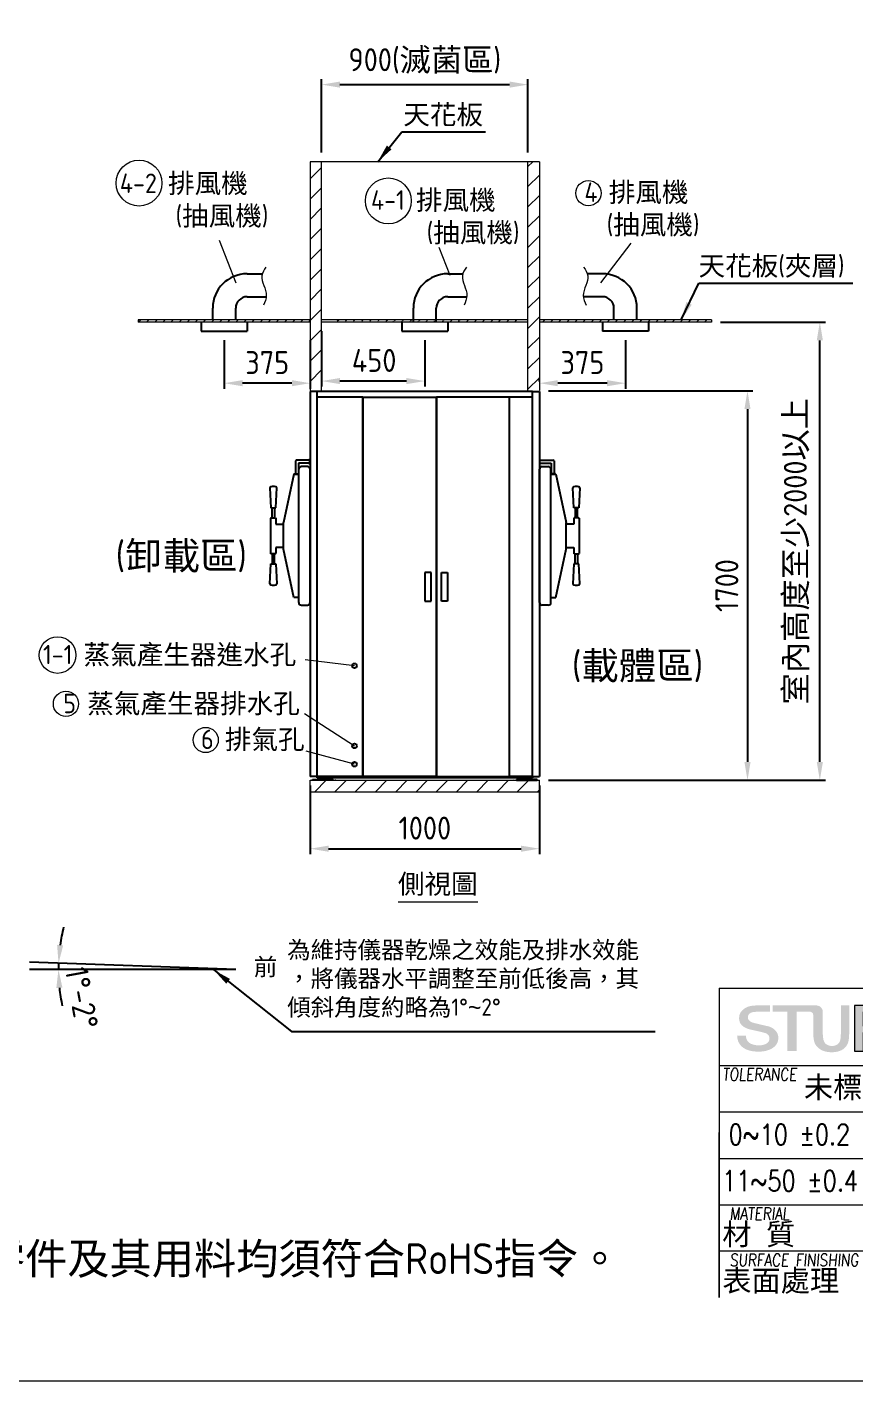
# Model space of a CAD drawing. Header units: millimetres. Extents: x 14537 to 27722, y 108 to 9378.
# Drawn here: x 18534 to 22145, y 108 to 6018 of the extents above; entities that cross this region are included whole.
import ezdxf

# ---------------------------------------------------------------- set-up
doc = ezdxf.new("R2010")
doc.units = ezdxf.units.MM
doc.header["$MEASUREMENT"] = 0
doc.linetypes.add('HIDDEN', pattern=[9.525, 6.35, -3.175])
doc.layers.get('0').update_dxf_attribs({"lineweight": 25})
for name, color, linetype, lineweight in [('D', 3, 'Continuous', 13), ('F', 7, 'Continuous', 15), ('H', 2, 'HIDDEN', 15), ('S', 4, 'Continuous', 15)]:
    doc.layers.add(name, color=color, linetype=linetype, lineweight=lineweight)
doc.styles.get("Standard").update_dxf_attribs({"font": 'KAIU.TTF'})
doc.styles.add('STU25', font='isocp2.shx')
doc.styles.add('Text', font='romans.shx', dxfattribs={"width": 0.8, "oblique": 10})
doc.dimstyles.new('STU25', dxfattribs={"dimscale": 40, "dimtxt": 2.5, "dimasz": 2, "dimexe": 0.6, "dimexo": 1, "dimgap": 1, "dimtad": 1, "dimdsep": 46, "dimtxsty": 'STU25', "dimcen": 2, "dimazin": 2, "dimtfac": 1, "dimtmove": 0, "dimatfit": 3, "dimfxl": 0, "dimtolj": 1, "dimtzin": 0, "dimarcsym": 0})
doc.dimstyles.new('STU25$7', dxfattribs={"dimscale": 40, "dimtxt": 2.5, "dimasz": 2, "dimexe": 1.25, "dimexo": 0.625, "dimgap": 1, "dimtad": 0, "dimdec": 4, "dimdsep": 46, "dimtxsty": 'STU25', "dimcen": 2.5, "dimazin": 2, "dimtfac": 1, "dimtdec": 4, "dimtmove": 0, "dimatfit": 3, "dimfxl": 0, "dimtolj": 1, "dimtzin": 0, "dimarcsym": 0})

# ---------------------------------------------------------------- blocks, each defined once
blk = doc.blocks.new('*D1')
at = {"layer": 'D', "color": 0, "linetype": 'Continuous', "lineweight": -2}
for start, end in [(166.15732, 172.07866), (178, 180), (185.92134, 191.84268)]:
    blk.add_arc((19445.6, 1904.1), 774.4, start, end, dxfattribs=at)
at = {"layer": 'D', "color": 0}
for points in [[(18665.3, 2011.9), (18691.9, 2009.6), (18671.7, 1931.1)], [(18688.7, 1824.9), (18662, 1823.5), (18671.2, 1904.1)]]:
    blk.add_solid(points, dxfattribs=at)
at = {"layer": 'Defpoints', "color": 0}
for p in [(18544.6, 1904.1), (18545.2, 1935.5), (18671.4, 1922.1), (19445.6, 1904.1), (19445.6, 1904.1)]:
    blk.add_point(p, dxfattribs=at)
at = {"layer": 'D', "color": 0, "insert": (18772.6, 1779.6), "char_height": 100, "attachment_point": 5, "rotation": 280.47401, "style": 'STU25'}
blk.add_mtext('1%%D-2%%D', dxfattribs=at)
blk = doc.blocks.new('*D8')
at = {"layer": 'D', "color": 0, "lineweight": -2}
for p, q in [((21559.3, 4730), (22016.3, 4730)), ((21992.3, 2810), (21992.3, 4650)), ((20809.3, 2730), (22016.3, 2730))]:
    blk.add_line(p, q, dxfattribs=at)
at = {"layer": 'D', "color": 0}
for points in [[(22005.6, 4650), (21978.9, 4650), (21992.3, 4730)], [(21978.9, 2810), (22005.6, 2810), (21992.3, 2730)]]:
    blk.add_solid(points, dxfattribs=at)
at = {"layer": 'Defpoints', "color": 0}
for p in [(21519.3, 4730), (21992.3, 4730), (20769.3, 2730)]:
    blk.add_point(p, dxfattribs=at)
at = {"layer": 'D', "color": 0, "insert": (21891.2, 3730), "char_height": 100, "attachment_point": 5, "rotation": 90, "style": 'STU25'}
blk.add_mtext('\\A1;{\\f標楷體|b0|i0|c136|p65;室內高度至少}2000{\\f標楷體|b0|i0|c136|p65;以上}', dxfattribs=at)
blk = doc.blocks.new('*D9')
at = {"layer": 'D', "color": 0, "linetype": 'Continuous', "lineweight": -2}
for p, q in [((21144.3, 4650.9), (21144.3, 4439.3)), ((20769.3, 4471), (20769.3, 4487.3)), ((21064.3, 4463.3), (20849.3, 4463.3))]:
    blk.add_line(p, q, dxfattribs=at)
at = {"layer": 'D', "color": 0}
for points in [[(20849.3, 4476.6), (20849.3, 4449.9), (20769.3, 4463.3)], [(21064.3, 4449.9), (21064.3, 4476.6), (21144.3, 4463.3)]]:
    blk.add_solid(points, dxfattribs=at)
at = {"layer": 'Defpoints', "color": 0}
for p in [(21144.3, 4690.9), (20769.3, 4463.3), (20769.3, 4431)]:
    blk.add_point(p, dxfattribs=at)
at = {"layer": 'D', "color": 0, "insert": (20956.8, 4553.3), "char_height": 100, "attachment_point": 5, "style": 'STU25'}
blk.add_mtext('\\A1;375', dxfattribs=at)
blk = doc.blocks.new('*D12')
at = {"layer": 'D', "color": 0, "lineweight": -2}
for p, q in [((19769.3, 2707), (19769.3, 2407.4)), ((20769.3, 2707), (20769.3, 2407.4)), ((19849.3, 2431.4), (20689.3, 2431.4))]:
    blk.add_line(p, q, dxfattribs=at)
at = {"layer": 'D', "color": 0}
for points in [[(19849.3, 2444.7), (19849.3, 2418.1), (19769.3, 2431.4)], [(20689.3, 2418.1), (20689.3, 2444.7), (20769.3, 2431.4)]]:
    blk.add_solid(points, dxfattribs=at)
at = {"layer": 'Defpoints', "color": 0}
for p in [(19769.3, 2747), (20769.3, 2747), (20769.3, 2431.4)]:
    blk.add_point(p, dxfattribs=at)
at = {"layer": 'D', "color": 0, "insert": (20269.3, 2521.4), "char_height": 100, "attachment_point": 5, "style": 'STU25'}
blk.add_mtext('\\A1;1000', dxfattribs=at)
blk = doc.blocks.new('*D16')
at = {"layer": 'D', "color": 0, "lineweight": -2}
for p, q in [((19819.3, 4690), (19819.3, 4448.6)), ((20269.3, 4650.9), (20269.3, 4448.6)), ((20189.3, 4472.6), (19899.3, 4472.6))]:
    blk.add_line(p, q, dxfattribs=at)
at = {"layer": 'D', "color": 0}
for points in [[(19899.3, 4485.9), (19899.3, 4459.2), (19819.3, 4472.6)], [(20189.3, 4459.2), (20189.3, 4485.9), (20269.3, 4472.6)]]:
    blk.add_solid(points, dxfattribs=at)
at = {"layer": 'Defpoints', "color": 0}
for p in [(19819.3, 4730), (20269.3, 4690.9), (19819.3, 4472.6)]:
    blk.add_point(p, dxfattribs=at)
at = {"layer": 'D', "color": 0, "insert": (20048.2, 4562.6), "char_height": 100, "attachment_point": 5, "style": 'STU25'}
blk.add_mtext('\\A1;450', dxfattribs=at)
blk = doc.blocks.new('*D17')
at = {"layer": 'D', "color": 0, "lineweight": -2}
for p, q in [((19819.3, 5470), (19819.3, 5790.6)), ((19899.3, 5766.6), (20639.3, 5766.6)), ((20719.3, 5470), (20719.3, 5790.6))]:
    blk.add_line(p, q, dxfattribs=at)
at = {"layer": 'D', "color": 0}
for points in [[(19899.3, 5779.9), (19899.3, 5753.3), (19819.3, 5766.6)], [(20639.3, 5753.3), (20639.3, 5779.9), (20719.3, 5766.6)]]:
    blk.add_solid(points, dxfattribs=at)
at = {"layer": 'Defpoints', "color": 0}
for p in [(20719.3, 5766.6), (19819.3, 5430), (20719.3, 5430)]:
    blk.add_point(p, dxfattribs=at)
at = {"layer": 'D', "color": 0, "insert": (20269.3, 5869.6), "char_height": 100, "attachment_point": 5, "style": 'STU25'}
blk.add_mtext('\\A1;900({\\f標楷體|b0|i0|c136|p65;滅菌區})', dxfattribs=at)
blk = doc.blocks.new('*D19')
at = {"layer": 'D', "color": 0, "lineweight": -2}
for p, q in [((20809.3, 4430), (21700.7, 4430)), ((21676.7, 4350), (21676.7, 2810)), ((20809.3, 2730), (21700.7, 2730))]:
    blk.add_line(p, q, dxfattribs=at)
at = {"layer": 'D', "color": 0}
for points in [[(21690, 4350), (21663.4, 4350), (21676.7, 4430)], [(21663.4, 2810), (21690, 2810), (21676.7, 2730)]]:
    blk.add_solid(points, dxfattribs=at)
at = {"layer": 'Defpoints', "color": 0}
for p in [(20769.3, 4430), (20769.3, 2730), (21676.7, 2730)]:
    blk.add_point(p, dxfattribs=at)
at = {"layer": 'D', "color": 0, "insert": (21586.7, 3580), "char_height": 100, "attachment_point": 5, "rotation": 90, "style": 'STU25'}
blk.add_mtext('\\A1;1700', dxfattribs=at)
blk = doc.blocks.new('*D21')
at = {"layer": 'D', "color": 0, "linetype": 'Continuous', "lineweight": -2}
for p, q in [((19394.3, 4650.9), (19394.3, 4439.3)), ((19769.3, 4650.9), (19769.3, 4439.3)), ((19689.3, 4463.3), (19474.3, 4463.3))]:
    blk.add_line(p, q, dxfattribs=at)
at = {"layer": 'D', "color": 0}
for points in [[(19474.3, 4476.6), (19474.3, 4449.9), (19394.3, 4463.3)], [(19689.3, 4449.9), (19689.3, 4476.6), (19769.3, 4463.3)]]:
    blk.add_solid(points, dxfattribs=at)
at = {"layer": 'Defpoints', "color": 0}
for p in [(19394.3, 4690.9), (19769.3, 4690.9), (19394.3, 4463.3)]:
    blk.add_point(p, dxfattribs=at)
at = {"layer": 'D', "color": 0, "insert": (19581.8, 4553.3), "char_height": 100, "attachment_point": 5, "style": 'STU25'}
blk.add_mtext('\\A1;375', dxfattribs=at)
blk = doc.blocks.new('新駿LOGO')
at = {"layer": 'F'}
h = blk.add_hatch(color=256, dxfattribs=at)
edge = h.paths.add_edge_path()
edge.add_spline(control_points=[(-529.05, -442.14), (-529.05, -442.31), (-529.02, -442.45), (-528.95, -442.56), (-528.89, -442.68), (-528.8, -442.78), (-528.69, -442.85), (-528.57, -442.93), (-528.44, -442.98), (-528.29, -443.01), (-528.15, -443.05), (-527.99, -443.07), (-527.81, -443.07), (-527.62, -443.07), (-527.47, -443.05), (-527.33, -443.01), (-527.2, -442.97), (-527.09, -442.92), (-527.01, -442.86), (-526.93, -442.8), (-526.87, -442.73), (-526.83, -442.65), (-526.8, -442.57), (-526.78, -442.49), (-526.78, -442.41), (-526.78, -442.25), (-526.82, -442.13), (-526.91, -442.05), (-526.99, -441.97), (-527.08, -441.91), (-527.18, -441.88), (-527.36, -441.83), (-527.56, -441.77), (-527.79, -441.72), (-528.02, -441.67), (-528.3, -441.61), (-528.64, -441.53), (-528.85, -441.48), (-529.02, -441.41), (-529.16, -441.34), (-529.3, -441.26), (-529.41, -441.17), (-529.5, -441.07), (-529.58, -440.98), (-529.64, -440.87), (-529.67, -440.77), (-529.7, -440.66), (-529.72, -440.55), (-529.72, -440.43), (-529.72, -440.22), (-529.67, -440.03), (-529.57, -439.87), (-529.46, -439.71), (-529.33, -439.58), (-529.16, -439.47), (-528.99, -439.37), (-528.85, -439.31), (-528.64, -439.26), (-528.43, -439.21), (-528.13, -439.2), (-527.91, -439.2), (-527.66, -439.2), (-526.73, -439.2), (-526.73, -439.2), (-526.73, -439.2), (-526.73, -439.81), (-526.73, -439.81), (-526.73, -439.81), (-528.14, -439.8), (-528.28, -439.83), (-528.39, -439.85), (-528.48, -439.86), (-528.56, -439.9), (-528.65, -439.94), (-528.72, -440), (-528.78, -440.07), (-528.84, -440.14), (-528.87, -440.23), (-528.87, -440.34), (-528.87, -440.5), (-528.81, -440.62), (-528.7, -440.7), (-528.6, -440.79), (-528.46, -440.85), (-528.28, -440.9), (-528.27, -440.9), (-528.19, -440.92), (-528.07, -440.95), (-527.94, -440.98), (-527.8, -441.01), (-527.65, -441.05), (-527.49, -441.09), (-527.34, -441.12), (-527.19, -441.16), (-527.04, -441.19), (-526.94, -441.21), (-526.87, -441.23), (-526.71, -441.27), (-526.58, -441.34), (-526.46, -441.41), (-526.34, -441.49), (-526.24, -441.58), (-526.16, -441.67), (-526.08, -441.77), (-526.02, -441.88), (-525.98, -441.99), (-525.94, -442.1), (-525.92, -442.22), (-525.92, -442.33), (-525.92, -442.57), (-525.98, -442.78), (-526.09, -442.95), (-526.2, -443.12), (-526.35, -443.26), (-526.53, -443.37), (-526.71, -443.48), (-526.92, -443.55), (-527.15, -443.61), (-527.39, -443.66), (-527.62, -443.68), (-527.87, -443.68), (-528.14, -443.68), (-528.41, -443.65), (-528.65, -443.59), (-528.9, -443.53), (-529.11, -443.44), (-529.3, -443.31), (-529.48, -443.19), (-529.63, -443.03), (-529.74, -442.83), (-529.84, -442.64), (-529.9, -442.41), (-529.91, -442.14), (-529.91, -442.14), (-529.05, -442.14), (-529.05, -442.14)], knot_values=[0, 0, 0, 0, 1, 1, 1, 2, 2, 2, 3, 3, 3, 4, 4, 4, 5, 5, 5, 6, 6, 6, 7, 7, 7, 8, 8, 8, 9, 9, 9, 10, 10, 10, 11, 11, 11, 12, 12, 12, 13, 13, 13, 14, 14, 14, 15, 15, 15, 16, 16, 16, 17, 17, 17, 18, 18, 18, 19, 19, 19, 20, 20, 20, 21, 21, 21, 22, 22, 22, 23, 23, 23, 24, 24, 24, 25, 25, 25, 26, 26, 26, 27, 27, 27, 28, 28, 28, 29, 29, 29, 30, 30, 30, 31, 31, 31, 32, 32, 32, 33, 33, 33, 34, 34, 34, 35, 35, 35, 36, 36, 36, 37, 37, 37, 38, 38, 38, 39, 39, 39, 40, 40, 40, 41, 41, 41, 42, 42, 42, 43, 43, 43, 44, 44, 44, 45, 45, 45, 45], degree=3, periodic=0)
edge = h.paths.add_edge_path()
edge.add_spline(control_points=[(-522.53, -440.14), (-522.54, -440.04), (-522.57, -439.94), (-522.63, -439.9), (-522.77, -439.79), (-522.9, -439.81), (-522.9, -439.81), (-522.9, -439.81), (-523.02, -439.81), (-523.02, -439.81), (-523.02, -439.81), (-524.14, -439.81), (-524.14, -439.81), (-524.14, -439.81), (-524.14, -443.62), (-524.14, -443.62), (-524.14, -443.62), (-525.06, -443.62), (-525.06, -443.62), (-525.06, -443.62), (-525.06, -439.81), (-525.06, -439.81), (-525.06, -439.81), (-526.47, -439.81), (-526.47, -439.81), (-526.47, -439.81), (-526.47, -439.2), (-526.47, -439.2), (-526.47, -439.2), (-522.39, -439.2), (-522.39, -439.2)], knot_values=[5.578051, 5.578051, 5.578051, 5.578051, 6, 6, 6, 7, 7, 7, 8, 8, 8, 9, 9, 9, 10, 10, 10, 11, 11, 11, 12, 12, 12, 13, 13, 13, 14, 14, 14, 15, 15, 15, 15], degree=3, periodic=0)
edge.add_spline(control_points=[(-522.4, -439.2), (-522.31, -439.2), (-522.22, -439.2), (-522.22, -439.2), (-522.22, -439.2), (-521.96, -439.19), (-521.76, -439.41), (-521.58, -439.61), (-521.61, -439.85), (-521.61, -439.85), (-521.61, -439.85), (-521.61, -441.92), (-521.61, -441.92), (-521.61, -442.41), (-521.52, -442.73), (-521.36, -442.89), (-521.19, -443.05), (-520.97, -443.13), (-520.71, -443.13), (-520.45, -443.13), (-520.24, -443.05), (-520.09, -442.89), (-519.93, -442.74), (-519.86, -442.43), (-519.86, -441.98), (-519.86, -441.98), (-519.86, -439.2), (-519.86, -439.2), (-519.86, -439.2), (-519.05, -439.2), (-519.05, -439.2), (-519.05, -439.2), (-519.05, -441.92), (-519.05, -441.92), (-519.05, -442.43), (-519.12, -442.8), (-519.25, -443.02), (-519.38, -443.24), (-519.56, -443.42), (-519.8, -443.54), (-520.05, -443.67), (-520.35, -443.74), (-520.73, -443.74), (-521.09, -443.74), (-521.41, -443.68), (-521.67, -443.56), (-521.93, -443.44), (-522.14, -443.26), (-522.3, -443.03), (-522.45, -442.8), (-522.53, -442.42), (-522.53, -441.91), (-522.53, -441.91), (-522.53, -440.92), (-522.53, -440.14)], knot_values=[0.44538, 0.44538, 0.44538, 0.44538, 1, 1, 1, 2, 2, 2, 3, 3, 3, 4, 4, 4, 5, 5, 5, 6, 6, 6, 7, 7, 7, 8, 8, 8, 9, 9, 9, 10, 10, 10, 11, 11, 11, 12, 12, 12, 13, 13, 13, 14, 14, 14, 15, 15, 15, 16, 16, 16, 17, 17, 17, 17.603917, 17.603917, 17.603917, 17.603917], degree=3, periodic=0)
h = blk.add_hatch(color=256, dxfattribs=at)
edge = h.paths.add_edge_path()
edge.add_spline(control_points=[(-526.47, -439.2), (-526.47, -439.2), (-526.47, -439.81), (-526.47, -439.81)], knot_values=[-14, -14, -14, -14, -13, -13, -13, -13], degree=3, periodic=0)
edge.add_spline(control_points=[(-526.47, -439.81), (-526.47, -439.81), (-525.06, -439.81), (-525.06, -439.81)], knot_values=[-13, -13, -13, -13, -12, -12, -12, -12], degree=3, periodic=0)
edge.add_spline(control_points=[(-525.06, -439.81), (-525.06, -439.81), (-525.06, -443.62), (-525.06, -443.62)], knot_values=[-12, -12, -12, -12, -11, -11, -11, -11], degree=3, periodic=0)
edge.add_spline(control_points=[(-525.06, -443.62), (-525.06, -443.62), (-524.14, -443.62), (-524.14, -443.62)], knot_values=[-11, -11, -11, -11, -10, -10, -10, -10], degree=3, periodic=0)
edge.add_spline(control_points=[(-524.14, -443.62), (-524.14, -443.62), (-524.14, -439.81), (-524.14, -439.81)], knot_values=[-10, -10, -10, -10, -9, -9, -9, -9], degree=3, periodic=0)
edge.add_spline(control_points=[(-524.14, -439.81), (-524.14, -439.81), (-523.02, -439.81), (-523.02, -439.81)], knot_values=[-9, -9, -9, -9, -8, -8, -8, -8], degree=3, periodic=0)
edge.add_spline(control_points=[(-523.02, -439.81), (-523.02, -439.81), (-522.9, -439.81), (-522.9, -439.81)], knot_values=[-8, -8, -8, -8, -7, -7, -7, -7], degree=3, periodic=0)
edge.add_spline(control_points=[(-522.9, -439.81), (-522.9, -439.81), (-522.77, -439.79), (-522.63, -439.9)], knot_values=[-7, -7, -7, -7, -6, -6, -6, -6], degree=3, periodic=0)
edge.add_spline(control_points=[(-522.63, -439.9), (-522.57, -439.94), (-522.54, -440.04), (-522.53, -440.14)], knot_values=[-6, -6, -6, -6, -5.578051, -5.578051, -5.578051, -5.578051], degree=3, periodic=0)
edge.add_spline(control_points=[(-522.53, -440.14), (-522.53, -440.92), (-522.53, -441.91), (-522.53, -441.91)], knot_values=[-17.603917, -17.603917, -17.603917, -17.603917, -17, -17, -17, -17], degree=3, periodic=0)
edge.add_spline(control_points=[(-522.53, -441.91), (-522.53, -442.42), (-522.45, -442.8), (-522.3, -443.03)], knot_values=[-17, -17, -17, -17, -16, -16, -16, -16], degree=3, periodic=0)
edge.add_spline(control_points=[(-522.3, -443.03), (-522.14, -443.26), (-521.93, -443.44), (-521.67, -443.56)], knot_values=[-16, -16, -16, -16, -15, -15, -15, -15], degree=3, periodic=0)
edge.add_spline(control_points=[(-521.67, -443.56), (-521.41, -443.68), (-521.09, -443.74), (-520.73, -443.74)], knot_values=[-15, -15, -15, -15, -14, -14, -14, -14], degree=3, periodic=0)
edge.add_spline(control_points=[(-520.73, -443.74), (-520.35, -443.74), (-520.05, -443.67), (-519.8, -443.54)], knot_values=[-14, -14, -14, -14, -13, -13, -13, -13], degree=3, periodic=0)
edge.add_spline(control_points=[(-519.8, -443.54), (-519.56, -443.42), (-519.38, -443.24), (-519.25, -443.02)], knot_values=[-13, -13, -13, -13, -12, -12, -12, -12], degree=3, periodic=0)
edge.add_spline(control_points=[(-519.25, -443.02), (-519.12, -442.8), (-519.05, -442.43), (-519.05, -441.92)], knot_values=[-12, -12, -12, -12, -11, -11, -11, -11], degree=3, periodic=0)
edge.add_spline(control_points=[(-519.05, -441.92), (-519.05, -441.92), (-519.05, -439.2), (-519.05, -439.2)], knot_values=[-11, -11, -11, -11, -10, -10, -10, -10], degree=3, periodic=0)
edge.add_spline(control_points=[(-519.05, -439.2), (-519.05, -439.2), (-519.86, -439.2), (-519.86, -439.2)], knot_values=[-10, -10, -10, -10, -9, -9, -9, -9], degree=3, periodic=0)
edge.add_spline(control_points=[(-519.86, -439.2), (-519.86, -439.2), (-519.86, -441.98), (-519.86, -441.98)], knot_values=[-9, -9, -9, -9, -8, -8, -8, -8], degree=3, periodic=0)
edge.add_spline(control_points=[(-519.86, -441.98), (-519.86, -442.43), (-519.93, -442.74), (-520.09, -442.89)], knot_values=[-8, -8, -8, -8, -7, -7, -7, -7], degree=3, periodic=0)
edge.add_spline(control_points=[(-520.09, -442.89), (-520.24, -443.05), (-520.45, -443.13), (-520.71, -443.13)], knot_values=[-7, -7, -7, -7, -6, -6, -6, -6], degree=3, periodic=0)
edge.add_spline(control_points=[(-520.71, -443.13), (-520.97, -443.13), (-521.19, -443.05), (-521.36, -442.89)], knot_values=[-6, -6, -6, -6, -5, -5, -5, -5], degree=3, periodic=0)
edge.add_spline(control_points=[(-521.36, -442.89), (-521.52, -442.73), (-521.61, -442.41), (-521.61, -441.92)], knot_values=[-5, -5, -5, -5, -4, -4, -4, -4], degree=3, periodic=0)
edge.add_spline(control_points=[(-521.61, -441.92), (-521.61, -441.92), (-521.61, -439.85), (-521.61, -439.85)], knot_values=[-4, -4, -4, -4, -3, -3, -3, -3], degree=3, periodic=0)
edge.add_spline(control_points=[(-521.61, -439.85), (-521.61, -439.85), (-521.61, -439.85), (-521.61, -439.85)], knot_values=[-3, -3, -3, -3, -2.999949, -2.999949, -2.999949, -2.999949], degree=3, periodic=0)
edge.add_spline(control_points=[(-521.61, -439.85), (-521.61, -439.85), (-521.58, -439.61), (-521.76, -439.41)], knot_values=[-2.999949, -2.999949, -2.999949, -2.999949, -2, -2, -2, -2], degree=3, periodic=0)
edge.add_spline(control_points=[(-521.76, -439.41), (-521.96, -439.19), (-522.22, -439.2), (-522.22, -439.2)], knot_values=[-2, -2, -2, -2, -1, -1, -1, -1], degree=3, periodic=0)
edge.add_spline(control_points=[(-522.22, -439.2), (-522.22, -439.2), (-526.47, -439.2), (-526.47, -439.2)], knot_values=[-15, -15, -15, -15, -14, -14, -14, -14], degree=3, periodic=0)
h = blk.add_hatch(color=256, dxfattribs=at)
edge = h.paths.add_edge_path()
edge.add_spline(control_points=[(-518.54, -443.62), (-518.54, -443.62), (-518.54, -439.2), (-518.54, -439.2), (-518.54, -439.2), (-516.88, -439.2), (-516.88, -439.2), (-516.55, -439.2), (-516.29, -439.25), (-516.11, -439.33), (-515.93, -439.41), (-515.79, -439.54), (-515.69, -439.72), (-515.59, -439.89), (-515.54, -440.08), (-515.54, -440.3), (-515.54, -440.56), (-515.61, -440.8), (-515.76, -441.03), (-515.91, -441.26), (-516.12, -441.44), (-516.39, -441.56), (-516.39, -441.56), (-514.95, -443.62), (-514.95, -443.62), (-514.95, -443.62), (-516.07, -443.62), (-516.07, -443.62), (-516.07, -443.62), (-517.17, -441.81), (-517.17, -441.81), (-517.17, -441.81), (-517.67, -441.81), (-517.67, -441.81), (-517.67, -441.81), (-517.67, -443.62), (-517.67, -443.62), (-517.67, -443.62), (-518.54, -443.62), (-518.54, -443.62)], knot_values=[0, 0, 0, 0, 1, 1, 1, 2, 2, 2, 3, 3, 3, 4, 4, 4, 5, 5, 5, 6, 6, 6, 7, 7, 7, 8, 8, 8, 9, 9, 9, 10, 10, 10, 11, 11, 11, 12, 12, 12, 13, 13, 13, 13], degree=3, periodic=1)
edge = h.paths.add_edge_path(flags=16)
edge.add_spline(control_points=[(-517.67, -441.21), (-517.67, -441.21), (-517.46, -441.21), (-517.46, -441.21), (-517.08, -441.21), (-516.82, -441.13), (-516.68, -440.96), (-516.53, -440.8), (-516.46, -440.61), (-516.46, -440.4), (-516.46, -440.22), (-516.52, -440.08), (-516.63, -439.97), (-516.75, -439.86), (-516.99, -439.81), (-517.35, -439.81), (-517.35, -439.81), (-517.67, -439.81), (-517.67, -439.81), (-517.67, -439.81), (-517.67, -441.21), (-517.67, -441.21)], knot_values=[0, 0, 0, 0, 1, 1, 1, 2, 2, 2, 3, 3, 3, 4, 4, 4, 5, 5, 5, 6, 6, 6, 7, 7, 7, 7], degree=3, periodic=1)
h = blk.add_hatch(color=256, dxfattribs=at)
edge = h.paths.add_edge_path()
edge.add_spline(control_points=[(-514.87, -443.62), (-514.87, -443.62), (-513.05, -443.62), (-513.05, -443.62)], knot_values=[-9, -9, -9, -9, -8, -8, -8, -8], degree=3, periodic=0)
edge.add_spline(control_points=[(-513.05, -443.62), (-512.51, -443.62), (-512.09, -443.52), (-511.79, -443.32)], knot_values=[-8, -8, -8, -8, -7, -7, -7, -7], degree=3, periodic=0)
edge.add_spline(control_points=[(-511.79, -443.32), (-511.48, -443.12), (-511.25, -442.85), (-511.09, -442.5)], knot_values=[-7, -7, -7, -7, -6, -6, -6, -6], degree=3, periodic=0)
edge.add_spline(control_points=[(-511.09, -442.5), (-510.93, -442.15), (-510.85, -441.76), (-510.85, -441.32)], knot_values=[-6, -6, -6, -6, -5, -5, -5, -5], degree=3, periodic=0)
edge.add_spline(control_points=[(-510.85, -441.32), (-510.85, -440.87), (-510.93, -440.49), (-511.1, -440.17)], knot_values=[-5, -5, -5, -5, -4, -4, -4, -4], degree=3, periodic=0)
edge.add_spline(control_points=[(-511.1, -440.17), (-511.27, -439.85), (-511.49, -439.61), (-511.78, -439.45)], knot_values=[-4, -4, -4, -4, -3, -3, -3, -3], degree=3, periodic=0)
edge.add_spline(control_points=[(-511.78, -439.45), (-512.06, -439.29), (-512.46, -439.2), (-512.97, -439.2)], knot_values=[-3, -3, -3, -3, -2, -2, -2, -2], degree=3, periodic=0)
edge.add_spline(control_points=[(-512.97, -439.2), (-512.97, -439.2), (-514.87, -439.2), (-514.87, -439.2)], knot_values=[-2, -2, -2, -2, -1, -1, -1, -1], degree=3, periodic=0)
edge.add_spline(control_points=[(-514.87, -439.2), (-514.87, -439.2), (-514.87, -443.62), (-514.87, -443.62)], knot_values=[-1, -1, -1, -1, 0, 0, 0, 0], degree=3, periodic=0)
h.paths.add_polyline_path([(-514.34, -441.95), (-514.34, -440.92), (-513.51, -440.92), (-513.51, -440.07), (-512.48, -440.07), (-512.48, -440.92), (-511.64, -440.92), (-511.64, -441.95), (-512.48, -441.95), (-512.48, -442.77), (-513.51, -442.77), (-513.51, -441.95)], flags=16)
h = blk.add_hatch(color=256, dxfattribs=at)
edge = h.paths.add_edge_path()
edge.add_spline(control_points=[(-509.51, -443.62), (-509.51, -443.62), (-509.51, -441.77), (-509.51, -441.77), (-509.51, -441.77), (-511, -439.2), (-511, -439.2), (-511, -439.2), (-510.64, -439.2), (-510.64, -439.2), (-510.64, -439.2), (-510.3, -439.19), (-510.04, -439.32), (-509.79, -439.45), (-509.71, -439.68), (-509.71, -439.68), (-509.71, -439.68), (-508.9, -441.07), (-508.9, -441.07), (-508.9, -441.07), (-507.78, -439.2), (-507.78, -439.2), (-507.78, -439.2), (-507.05, -439.2), (-507.05, -439.2), (-507.05, -439.2), (-508.59, -441.77), (-508.59, -441.77), (-508.59, -441.77), (-508.59, -443.62), (-508.59, -443.62), (-508.59, -443.62), (-509.51, -443.62), (-509.51, -443.62)], knot_values=[0, 0, 0, 0, 1, 1, 1, 2, 2, 2, 3, 3, 3, 4, 4, 4, 5, 5, 5, 6, 6, 6, 7, 7, 7, 8, 8, 8, 9, 9, 9, 10, 10, 10, 11, 11, 11, 11], degree=3, periodic=1)
at = {"layer": 'F', "lineweight": 0}
for points, knots in [([(-518.54, -443.62), (-518.54, -443.62), (-518.54, -439.2), (-518.54, -439.2), (-518.54, -439.2), (-516.88, -439.2), (-516.88, -439.2), (-516.55, -439.2), (-516.29, -439.25), (-516.11, -439.33), (-515.93, -439.41), (-515.79, -439.54), (-515.69, -439.72), (-515.59, -439.89), (-515.54, -440.08), (-515.54, -440.3), (-515.54, -440.56), (-515.61, -440.8), (-515.76, -441.03), (-515.91, -441.26), (-516.12, -441.44), (-516.39, -441.56), (-516.39, -441.56), (-514.95, -443.62), (-514.95, -443.62), (-514.95, -443.62), (-516.07, -443.62), (-516.07, -443.62), (-516.07, -443.62), (-517.17, -441.81), (-517.17, -441.81), (-517.17, -441.81), (-517.67, -441.81), (-517.67, -441.81), (-517.67, -441.81), (-517.67, -443.62), (-517.67, -443.62), (-517.67, -443.62), (-518.54, -443.62), (-518.54, -443.62)], [0, 0, 0, 0, 1, 1, 1, 2, 2, 2, 3, 3, 3, 4, 4, 4, 5, 5, 5, 6, 6, 6, 7, 7, 7, 8, 8, 8, 9, 9, 9, 10, 10, 10, 11, 11, 11, 12, 12, 12, 13, 13, 13, 13]), ([(-517.67, -441.21), (-517.67, -441.21), (-517.46, -441.21), (-517.46, -441.21), (-517.08, -441.21), (-516.82, -441.13), (-516.68, -440.96), (-516.53, -440.8), (-516.46, -440.61), (-516.46, -440.4), (-516.46, -440.22), (-516.52, -440.08), (-516.63, -439.97), (-516.75, -439.86), (-516.99, -439.81), (-517.35, -439.81), (-517.35, -439.81), (-517.67, -439.81), (-517.67, -439.81), (-517.67, -439.81), (-517.67, -441.21), (-517.67, -441.21)], [0, 0, 0, 0, 1, 1, 1, 2, 2, 2, 3, 3, 3, 4, 4, 4, 5, 5, 5, 6, 6, 6, 7, 7, 7, 7]), ([(-509.51, -443.62), (-509.51, -443.62), (-509.51, -441.77), (-509.51, -441.77), (-509.51, -441.77), (-511, -439.2), (-511, -439.2), (-511, -439.2), (-510.64, -439.2), (-510.64, -439.2), (-510.64, -439.2), (-510.3, -439.19), (-510.04, -439.32), (-509.79, -439.45), (-509.71, -439.68), (-509.71, -439.68), (-509.71, -439.68), (-508.9, -441.07), (-508.9, -441.07), (-508.9, -441.07), (-507.78, -439.2), (-507.78, -439.2), (-507.78, -439.2), (-507.05, -439.2), (-507.05, -439.2), (-507.05, -439.2), (-508.59, -441.77), (-508.59, -441.77), (-508.59, -441.77), (-508.59, -443.62), (-508.59, -443.62), (-508.59, -443.62), (-509.51, -443.62), (-509.51, -443.62)], [0, 0, 0, 0, 1, 1, 1, 2, 2, 2, 3, 3, 3, 4, 4, 4, 5, 5, 5, 6, 6, 6, 7, 7, 7, 8, 8, 8, 9, 9, 9, 10, 10, 10, 11, 11, 11, 11])]:
    blk.add_open_spline(points, degree=3, knots=knots, dxfattribs=at)
at = {"attachment_point": 1, "style": 'STU25'}
for s, insert, char_height in [('{\\f標楷體|b0|i0|c136|p65;新駿實業股份有限公司}', (-504.12, -439.33), 3.25), ('{\\f標楷體|b0|i0|c136|p65;STURDY\\H0.9667x; \\H1.034x;INDUSTRIAL CO.,LTD.}', (-455.51, -439.78), 3)]:
    blk.add_mtext(s, dxfattribs=dict(at, insert=insert, char_height=char_height))
blk = doc.blocks.new('H421')
at = {"layer": 'F', "color": 7}
for p, q in [((155.91, 38.09), (286.91, 38.09)), ((155.91, 30.59), (286.91, 30.59)), ((155.91, 26.09), (227.91, 26.09)), ((155.91, 8.09), (155.91, 24.09)), ((155.91, 21.59), (286.91, 21.59)), ((155.91, 17.09), (286.91, 17.09)), ((286.91, 12.59), (155.91, 12.59))]:
    blk.add_line(p, q, dxfattribs=at)
at = {"layer": 'F'}
for p, q in [((155.91, 38.09), (155.91, 17.09)), ((155.91, 24.09), (155.91, 16.09)), ((155.91, 17.09), (155.91, 8.09))]:
    blk.add_line(p, q, dxfattribs=at)
blk.add_blockref('新駿LOGO', (687.56, 475.62))
at = {"layer": 'F', "color": 1, "lineweight": 15, "style": 'Text', "oblique": 5, "width": 0.8}
for s, p in [('TOLERANCE', (156.23, 29.13)), ('MATERIAL', (156.92, 15.63)), ('SURFACE FINISHING', (156.92, 11.13))]:
    blk.add_text(s, height=1.2, dxfattribs=at).set_placement(p)
at = {"layer": 'F', "lineweight": -3}
for s, p in [('未標註者一般公差表', (164.12, 27.45)), ('材 質', (156.21, 13.19)), ('表面處理', (156.21, 8.69))]:
    blk.add_text(s, height=2.076, dxfattribs=at).set_placement(p)
at = {"layer": 'F', "lineweight": 20, "style": 'Text', "width": 0.8}
for s, p in [('0~10 ±0.2', (156.82, 22.91)), ('11~50 ±0.4', (156.2, 18.41))]:
    blk.add_text(s, height=2, dxfattribs=at).set_placement(p)

msp = doc.modelspace()

# ---------------------------------------------------------------- hatches: boundary and pattern name
at = {"linetype": 'Continuous'}
for points in [[(19855.997, 2733.041), (19858.894, 2735.937), (19858.894, 2733.041)], [(19879.678, 2733.041), (19882.575, 2733.041), (19879.678, 2735.937)], [(20658.894, 2733.041), (20655.997, 2733.041), (20658.894, 2735.937)], [(20682.574, 2733.041), (20679.678, 2735.937), (20679.678, 2733.041)]]:
    msp.add_hatch(color=256, dxfattribs=at).paths.add_polyline_path(points)
at = {"layer": 'H', "ltscale": 5}
h = msp.add_hatch(dxfattribs=at)
h.set_pattern_fill('ANSI31', color=256, scale=500, style=0)
h.set_pattern_definition([(45, (238030.196, 23062.81), (-44.194174, 44.194174), [])])
h.paths.add_polyline_path([(19819.286, 5430.041), (19769.286, 5430.041), (19769.286, 4431.041), (19819.286, 4431.041)])
h = msp.add_hatch(dxfattribs=at)
h.set_pattern_fill('ANSI31', color=256, scale=500, style=0)
h.set_pattern_definition([(45, (238130.196, 23062.81), (-44.194174, 44.194174), [])])
h.paths.add_polyline_path([(20769.286, 5430.041), (20719.286, 5430.041), (20719.286, 4431.041), (20769.286, 4431.041)])
at = {"layer": 'H'}
h = msp.add_hatch(dxfattribs=at)
h.set_pattern_fill('ANSI31', color=256, scale=200, style=0)
h.set_pattern_definition([(45, (238030.196, 23062.81), (-17.6776695, 17.6776695), [])])
h.paths.add_polyline_path([(19769.286, 4740.041), (19019.286, 4740.041), (19019.286, 4730.041), (19769.286, 4730.041)])
h = msp.add_hatch(dxfattribs=at)
h.set_pattern_fill('ANSI31', color=256, scale=200, style=0)
h.set_pattern_definition([(45, (238080.196, 23062.81), (-17.6776695, 17.6776695), [])])
edge = h.paths.add_edge_path()
edge.add_line((20669.286, 4730.041), (20669.286, 4740.041))
edge.add_line((19869.286, 4733.311), (19869.286, 4740.041))
edge.add_line((20669.286, 4740.041), (19869.286, 4740.041))
edge.add_line((20669.286, 4730.041), (19869.286, 4730.041))
h = msp.add_hatch(dxfattribs=at)
h.set_pattern_fill('ANSI31', color=256, scale=200, style=0)
h.set_pattern_definition([(45, (238130.196, 23062.81), (-17.6776695, 17.6776695), [])])
h.paths.add_polyline_path([(20769.286, 4740.041), (21519.286, 4740.041), (21519.286, 4730.041), (20769.286, 4730.041)])
at = {"layer": 'H', "ltscale": 5}
h = msp.add_hatch(dxfattribs=at)
h.set_pattern_fill('ANSI31', color=256, scale=500, style=0)
h.set_pattern_definition([(45, (237960.88, 11018.115), (-44.194174, 44.194174), [])])
h.paths.add_polyline_path([(19769.286, 2680.041), (19769.286, 2730.041), (20769.286, 2730.041), (20769.286, 2680.041)])

# ---------------------------------------------------------------- linework, layer by layer
at = {"linetype": 'Continuous'}
for p, q in [((19494.286, 4940.789), (19560.206, 4940.789)), ((20369.286, 4940.789), (20435.206, 4940.789)), ((21044.286, 4940.789), (20978.366, 4940.789)), ((19344.286, 4740.041), (19344.286, 4790.789)), ((19444.286, 4740.041), (19444.286, 4790.789)), ((19494.286, 4840.789), (19577.58, 4840.789)), ((20219.286, 4730.041), (20219.286, 4790.789)), ((20319.286, 4730.041), (20319.286, 4790.789)), ((20369.286, 4840.789), (20452.58, 4840.789)), ((21044.286, 4840.789), (20960.992, 4840.789)), ((21094.286, 4740.041), (21094.286, 4790.789)), ((21194.286, 4740.041), (21194.286, 4790.789)), ((19294.286, 4730.041), (19294.286, 4690.897)), ((19494.286, 4730.041), (19494.286, 4690.897)), ((20169.286, 4730.041), (20169.286, 4690.897)), ((20369.286, 4730.041), (20369.286, 4690.897)), ((21044.286, 4730.041), (21044.286, 4690.897)), ((21244.286, 4730.041), (21244.286, 4690.897)), ((19294.286, 4690.897), (19494.286, 4690.897)), ((20169.286, 4690.897), (20369.286, 4690.897)), ((21244.286, 4690.897), (21044.286, 4690.897)), ((19593.286, 4006.028), (19597.786, 3919.028)), ((19618.786, 3919.028), (19623.286, 4006.028)), ((20919.786, 3919.028), (20915.286, 4006.028)), ((20945.286, 4006.028), (20940.786, 3919.028)), ((19597.786, 3919.028), (19618.786, 3919.028)), ((19603.536, 3875.791), (19603.536, 3919.028)), ((19613.036, 3919.028), (19613.036, 3875.791)), ((20940.786, 3919.028), (20919.786, 3919.028)), ((20925.536, 3919.028), (20925.536, 3875.791)), ((20935.036, 3875.791), (20935.036, 3919.028)), ((19598.286, 3875.791), (19596.786, 3874.291)), ((19596.786, 3874.291), (19596.786, 3719.791)), ((19598.286, 3875.791), (19618.286, 3875.791)), ((19618.286, 3875.791), (19619.786, 3874.291)), ((19619.786, 3874.291), (19619.786, 3848.541)), ((19619.786, 3848.541), (19652.286, 3848.541)), ((20918.786, 3848.541), (20886.286, 3848.541)), ((20920.286, 3875.791), (20918.786, 3874.291)), ((20918.786, 3874.291), (20918.786, 3848.541)), ((20940.286, 3875.791), (20920.286, 3875.791)), ((20940.286, 3875.791), (20941.786, 3874.291)), ((20941.786, 3874.291), (20941.786, 3719.791)), ((19619.786, 3745.541), (19619.786, 3719.791)), ((19652.286, 3745.541), (19619.786, 3745.541)), ((20886.286, 3745.541), (20918.786, 3745.541)), ((20918.786, 3745.541), (20918.786, 3719.791)), ((19593.286, 3588.053), (19597.786, 3675.053)), ((19598.286, 3718.291), (19596.786, 3719.791)), ((19597.786, 3675.053), (19618.786, 3675.053)), ((19618.286, 3718.291), (19598.286, 3718.291)), ((19603.536, 3718.291), (19603.536, 3675.053)), ((19613.036, 3675.053), (19613.036, 3718.291)), ((19618.286, 3718.291), (19619.786, 3719.791)), ((19618.786, 3675.053), (19623.286, 3588.053)), ((20919.786, 3675.053), (20915.286, 3588.053)), ((20920.286, 3718.291), (20918.786, 3719.791)), ((20940.786, 3675.053), (20919.786, 3675.053)), ((20920.286, 3718.291), (20940.286, 3718.291)), ((20925.536, 3675.053), (20925.536, 3718.291)), ((20935.036, 3718.291), (20935.036, 3675.053)), ((20940.286, 3718.291), (20941.786, 3719.791)), ((20945.286, 3588.053), (20940.786, 3675.053)), ((19445.647, 1904.055), (18544.647, 1904.055)), ((19445.647, 1904.055), (18545.196, 1935.499))]:
    msp.add_line(p, q, dxfattribs=at)
for p, q in [((19769.286, 4427.041), (19769.286, 2747.041)), ((19799.286, 4427.041), (19769.286, 4427.041)), ((20739.286, 4427.041), (19799.286, 4427.041)), ((19799.286, 4402.041), (19799.286, 4427.041)), ((19799.286, 2747.041), (19799.286, 4402.041)), ((19999.286, 4402.041), (19799.286, 4402.041)), ((19999.286, 2747.041), (19999.286, 4402.041)), ((20000.286, 2747.041), (20000.286, 4402.041)), ((20000.286, 4402.041), (20318.786, 4402.041)), ((20318.786, 4402.041), (20318.786, 2747.041)), ((20319.786, 4402.041), (20319.786, 2747.041)), ((20638.286, 4402.041), (20319.786, 4402.041)), ((20638.286, 2747.041), (20638.286, 4402.041)), ((20639.286, 2747.041), (20639.286, 4402.041)), ((20739.286, 4402.041), (20639.286, 4402.041)), ((20739.286, 4427.041), (20769.286, 4427.041)), ((20739.286, 4402.041), (20739.286, 4427.041)), ((20739.286, 2747.041), (20739.286, 4402.041)), ((20769.286, 4427.041), (20769.286, 2747.041)), ((19705.786, 4123.741), (19705.786, 4067.741)), ((19767.286, 4126.741), (19708.786, 4126.741)), ((19767.286, 4114.741), (19717.786, 4114.741)), ((19717.786, 4114.741), (19717.786, 4067.741)), ((19719.286, 3506.541), (19719.286, 4087.541)), ((19757.286, 4099.541), (19731.286, 4099.541)), ((19767.286, 4108.241), (19767.286, 4133.241)), ((19767.286, 4133.241), (19769.286, 4133.241)), ((19769.286, 4108.241), (19767.286, 4108.241)), ((19769.286, 4133.241), (19769.286, 4108.241)), ((19769.286, 3506.541), (19769.286, 4087.541)), ((20769.286, 4133.241), (20769.286, 4108.241)), ((20771.286, 4133.241), (20769.286, 4133.241)), ((20769.286, 4108.241), (20771.286, 4108.241)), ((20769.286, 3506.541), (20769.286, 4087.541)), ((20771.286, 4108.241), (20771.286, 4133.241)), ((20771.286, 4126.741), (20829.786, 4126.741)), ((20771.286, 4114.741), (20820.786, 4114.741)), ((20781.286, 4099.541), (20807.286, 4099.541)), ((20819.286, 3506.541), (20819.286, 4087.541)), ((20820.786, 4114.741), (20820.786, 4067.741)), ((20832.786, 4123.741), (20832.786, 4067.741)), ((19698.086, 4065.741), (19652.286, 3854.541)), ((19719.286, 4065.741), (19698.086, 4065.741)), ((19699.286, 4067.741), (19719.286, 4067.741)), ((19699.286, 4065.741), (19699.286, 4067.741)), ((19699.286, 4065.741), (19719.286, 4065.741)), ((20839.286, 4067.741), (20819.286, 4067.741)), ((20839.286, 4065.741), (20819.286, 4065.741)), ((20819.286, 4065.741), (20840.486, 4065.741)), ((20839.286, 4065.741), (20839.286, 4067.741)), ((20840.486, 4065.741), (20886.286, 3854.541)), ((19652.286, 3739.541), (19652.286, 3854.541)), ((20886.286, 3739.541), (20886.286, 3854.541)), ((19596.786, 3828.791), (19596.786, 3765.291)), ((20941.786, 3828.791), (20941.786, 3765.291)), ((19698.086, 3528.341), (19652.286, 3739.541)), ((20840.486, 3528.341), (20886.286, 3739.541)), ((20296.786, 3637.041), (20269.786, 3637.041)), ((20269.786, 3637.041), (20269.786, 3512.041)), ((20296.786, 3512.041), (20296.786, 3637.041)), ((20341.786, 3637.041), (20368.786, 3637.041)), ((20341.786, 3512.041), (20341.786, 3637.041)), ((20368.786, 3637.041), (20368.786, 3512.041)), ((19719.286, 3528.341), (19698.086, 3528.341)), ((19731.286, 3494.541), (19757.286, 3494.541)), ((20269.786, 3512.041), (20296.786, 3512.041)), ((20368.786, 3512.041), (20341.786, 3512.041)), ((20807.286, 3494.541), (20781.286, 3494.541)), ((20819.286, 3528.341), (20840.486, 3528.341)), ((19799.286, 2747.041), (19769.286, 2747.041)), ((19779.786, 2734.041), (19868.786, 2734.041)), ((19779.786, 2730.041), (19779.786, 2734.041)), ((19868.786, 2730.041), (19779.786, 2730.041)), ((19999.286, 2747.041), (19799.286, 2747.041)), ((19799.286, 2741.041), (19799.286, 2747.041)), ((20739.286, 2741.041), (19799.286, 2741.041)), ((19813.894, 2734.041), (19813.894, 2741.041)), ((19813.894, 2741.041), (19834.678, 2741.041)), ((19819.09, 2741.041), (19819.09, 2734.041)), ((19829.482, 2741.041), (19829.482, 2734.041)), ((19834.678, 2741.041), (19834.678, 2734.041)), ((19868.786, 2734.041), (19868.786, 2730.041)), ((20318.786, 2747.041), (20000.286, 2747.041)), ((20319.786, 2747.041), (20638.286, 2747.041)), ((20739.286, 2747.041), (20639.286, 2747.041)), ((20758.786, 2734.041), (20669.786, 2734.041)), ((20669.786, 2734.041), (20669.786, 2730.041)), ((20669.786, 2730.041), (20758.786, 2730.041)), ((20703.894, 2741.041), (20703.894, 2734.041)), ((20724.678, 2741.041), (20703.894, 2741.041)), ((20709.09, 2741.041), (20709.09, 2734.041)), ((20719.482, 2741.041), (20719.482, 2734.041)), ((20724.678, 2734.041), (20724.678, 2741.041)), ((20739.286, 2747.041), (20769.286, 2747.041)), ((20739.286, 2747.041), (20739.286, 2741.041)), ((20758.786, 2730.041), (20758.786, 2734.041))]:
    msp.add_line(p, q)
for centre in [(19962.539, 3230.041), (19962.539, 2880.041), (19962.539, 2800.041)]:
    msp.add_circle(centre, 10)
for centre, radius, start, end in [((19494.286, 4790.789), 150, 90, 180), ((20369.286, 4790.789), 150, 90, 180), ((21044.286, 4790.789), 150, 0, 90), ((19494.286, 4790.789), 50, 90, 180), ((20369.286, 4790.789), 50, 90, 180), ((21044.286, 4790.789), 50, 0, 90), ((19598.293, 4006.028), 5.007, 101.3528854, 185.9218723), ((19608.286, 3956.256), 55.773, 78.6471146, 101.3528854), ((19618.279, 4006.028), 5.007, 0, 78.6471146), ((20920.293, 4006.028), 5.007, 101.3528854, 180), ((20930.286, 3956.256), 55.773, 78.6471146, 101.3528854), ((20940.279, 4006.028), 5.007, 354.0781277, 78.6471146), ((19598.293, 3588.053), 5.007, 174.0781277, 258.6471146), ((19608.286, 3637.826), 55.773, 258.6471146, 281.3528854), ((19618.279, 3588.053), 5.007, 281.3528854, 360), ((20920.293, 3588.053), 5.007, 180, 258.6471146), ((20930.286, 3637.826), 55.773, 258.6471146, 281.3528854), ((20940.279, 3588.053), 5.007, 281.3528854, 5.9218723)]:
    msp.add_arc(centre, radius, start, end, dxfattribs=at)
for centre, radius, start, end in [((19708.786, 4123.741), 3, 90, 180), ((19731.286, 4087.541), 12, 90, 180), ((19757.286, 4087.541), 12, 0, 90), ((20781.286, 4087.541), 12, 90, 180), ((20807.286, 4087.541), 12, 0, 90), ((20829.786, 4123.741), 3, 0, 90), ((19731.286, 3506.541), 12, 180, 270), ((19757.286, 3506.541), 12, 270, 0), ((20781.286, 3506.541), 12, 180, 270), ((20807.286, 3506.541), 12, 270, 0)]:
    msp.add_arc(centre, radius, start, end)
at = {"layer": 'D'}
for p, q in [((19446.997, 4900.206), (19374.268, 5086.004)), ((19962.539, 3230.041), (19747.846, 3255.504)), ((19744.164, 3021.934), (19962.539, 2880.041)), ((19962.539, 2800.041), (19752.134, 2857.812)), ((19868.786, 2730.041), (20669.786, 2730.041))]:
    msp.add_line(p, q, dxfattribs=at)
at = {"layer": 'D', "linetype": 'Continuous'}
for p, q in [((20379.636, 4932.838), (20332.516, 5056.166)), ((21037.078, 4901.665), (21169.232, 5075.06))]:
    msp.add_line(p, q, dxfattribs=at)
at = {"layer": 'D', "color": 11}
msp.add_line((20152.899, 2198.998), (20500.707, 2198.998), dxfattribs=at)
at = {"layer": 'D'}
for centre, radius in [((19022.718, 5336.716), 100), ((20110.08, 5258.976), 100), ((20982.979, 5292.784), 55), ((18667.513, 3276.765), 80), ((18703.958, 3063.867), 55), ((19313.565, 2905.936), 55)]:
    msp.add_circle(centre, radius, dxfattribs=at)
for points in [[(19576.521, 4970.366), (19558.258, 4932.462), (19577.925, 4846.124), (19565.282, 4804.008)], [(20451.521, 4970.366), (20433.258, 4932.462), (20452.925, 4846.124), (20440.282, 4804.008)], [(20962.051, 4970.366), (20980.313, 4932.462), (20960.646, 4846.124), (20973.289, 4804.008)]]:
    msp.add_spline(points, degree=3, dxfattribs=at)
at = {"layer": 'F', "color": 6}
msp.add_lwpolyline([(14537.367, 9378.335), (14537.367, 108.335), (27722.367, 108.335), (27722.367, 9378.335)], close=True, dxfattribs=at)
msp.add_lwpolyline([(14537.367, 9378.335), (14537.367, 108.335), (27722.367, 108.335), (27722.367, 9378.335)], close=True, dxfattribs=at)
at = {"layer": 'S', "linetype": 'Continuous'}
for p, q in [((20769.286, 5430.041), (19769.286, 5430.041)), ((19769.286, 5430.041), (19769.286, 4431.041)), ((19819.286, 4431.041), (19819.286, 5430.041)), ((20719.286, 4431.041), (20719.286, 5430.041)), ((20769.286, 5430.041), (20769.286, 4431.041)), ((19769.286, 4740.041), (19019.286, 4740.041)), ((19769.286, 4730.041), (19019.286, 4730.041)), ((20719.286, 4740.041), (19819.286, 4740.041)), ((20719.286, 4730.041), (19819.286, 4730.041)), ((21519.286, 4740.041), (20769.286, 4740.041)), ((21519.286, 4730.041), (20769.286, 4730.041)), ((19769.286, 2730.041), (20769.286, 2730.041)), ((19769.286, 2680.041), (20769.286, 2680.041))]:
    msp.add_line(p, q, dxfattribs=at)
at = {"layer": 'S'}
for p, q in [((19019.286, 4740.041), (19019.286, 4730.041)), ((21519.286, 4740.041), (21519.286, 4730.041)), ((19769.286, 2680.041), (19769.286, 2730.041)), ((20769.286, 2680.041), (20769.286, 2730.041))]:
    msp.add_line(p, q, dxfattribs=at)

# ---------------------------------------------------------------- block references
at = {"xscale": 45, "yscale": 45, "zscale": 45}
msp.add_blockref('H421', (14537.367, 108.335), dxfattribs=at)

# ---------------------------------------------------------------- texts
at = {"insert": (17789.202, 709.444), "char_height": 135.00867, "attachment_point": 1, "style": 'STU25'}
msp.add_mtext('{\\f標楷體|b0|i0|c136|p65;註：本零件及其用料均須符合}RoHS{\\f標楷體|b0|i0|c136|p65;指令。}', dxfattribs=at)
at = {"layer": 'D', "color": 11, "attachment_point": 1}
for s, insert, char_height in [('{\\C3;天花板 }', (20175.38, 5678.045), 85), ('{\\C3;天花板\\Fisocp2.shx;(\\f標楷體|b0|i0|c136|p65;夾層\\Fisocp2.shx;)}', (21463.228, 5018.161), 85), ('{\\Fisocp2.shx;\\C3;(\\f標楷體|b0|i0|c136|p65;卸載區\\Fisocp2.shx;)}', (18921.142, 3769.957), 120), ('{\\Fisocp2.shx;\\C3;(\\f標楷體|b0|i0|c136|p65;載體區\\Fisocp2.shx;)}', (20911.312, 3290.47), 120), ('側視圖', (20151.874, 2320.109), 85), ('{\\C3;為維持儀器乾燥之效能及排水效能\\P，將儀器水平調整至前低後高，其\\P傾斜角度約略為\\Fisocp2.shx;1%%D\\f???|b0|i0|c0|p65;~\\Fisocp2.shx;2%%D}', (19669.012, 2027.38), 75)]:
    msp.add_mtext(s, dxfattribs=dict(at, insert=insert, char_height=char_height))
at = {"layer": 'D', "color": 11, "char_height": 85, "attachment_point": 1, "style": 'STU25'}
for s, insert in [('{\\C3;4-2 \\f標楷體|b0|i0|c136|p65;排風機\\P\\Fisocp2.shx;     (\\f標楷體|b0|i0|c136|p65;抽風機\\Fisocp2.shx;)}', (18939.081, 5378.438)), ('{\\C3;4 \\f標楷體|b0|i0|c136|p65;排風機\\P\\Fisocp2.shx;  (\\f標楷體|b0|i0|c136|p65;抽風機\\Fisocp2.shx;)}', (20965.409, 5339.625)), ('{\\C3;4-1 \\f標楷體|b0|i0|c136|p65;排風機\\P\\Fisocp2.shx;     (\\f標楷體|b0|i0|c136|p65;抽風機\\Fisocp2.shx;)}', (20034.475, 5305.301)), ('{\\C3;1-1 \\f標楷體|b0|i0|c136|p65;蒸氣產生器進水孔}', (18603.806, 3321.39)), ('{\\C3;5 \\f標楷體|b0|i0|c136|p65;蒸氣產生器排水孔}', (18692.319, 3107.936)), ('{\\C3;6 \\f標楷體|b0|i0|c136|p65;排氣孔}', (19293.2, 2951.428))]:
    msp.add_mtext(s, dxfattribs=dict(at, insert=insert))
at = {"layer": 'D', "linetype": 'Continuous', "insert": (19472.522, 1953.181), "char_height": 75, "width": 218.181, "attachment_point": 1}
msp.add_mtext(' 前', dxfattribs=at)

# ---------------------------------------------------------------- dimensions: what is measured, and where the dimension line sits
at = {"layer": 'D'}
dim = msp.add_linear_dim(base=(20719.286, 5766.61), p1=(19819.286, 5430.041), p2=(20719.286, 5430.041), text='<>({\\f標楷體|b0|i0|c136|p65;滅菌區})', dimstyle='STU25', dxfattribs=at)
dim.commit()
dim.dimension.update_dxf_attribs({"geometry": '*D17', "text_midpoint": (20269.286, 5869.593)})
dim = msp.add_linear_dim(base=(19819.286, 4472.579), p1=(20269.286, 4690.897), p2=(19819.286, 4730.041), dimstyle='STU25', dxfattribs=at)
dim.commit()
dim.dimension.update_dxf_attribs({"geometry": '*D16', "text_midpoint": (20048.213, 4472.579), "dimtype": 160})
dim = msp.add_linear_dim(base=(21992.265, 4730.041), p1=(20769.286, 2730.041), p2=(21519.286, 4730.041), angle=90, text='{\\f標楷體|b0|i0|c136|p65;室內高度至少}<>{\\f標楷體|b0|i0|c136|p65;以上}', dimstyle='STU25', dxfattribs=at)
dim.commit()
dim.dimension.update_dxf_attribs({"geometry": '*D8', "text_midpoint": (21992.265, 3730.041), "dimtype": 160})
at = {"layer": 'D', "linetype": 'Continuous'}
for base, p1, p2, picture, middle in [((19394.286, 4463.268), (19769.286, 4690.897), (19394.286, 4690.897), '*D21', (19581.786, 4553.268)), ((20769.286, 4463.268), (21144.286, 4690.897), (20769.286, 4431.041), '*D9', (20956.786, 4553.268))]:
    dim = msp.add_linear_dim(base=base, p1=p1, p2=p2, angle=180, dimstyle='STU25', dxfattribs=at)
    dim.commit()
    dim.dimension.update_dxf_attribs({"geometry": picture, "text_midpoint": middle})
at = {"layer": 'D'}
dim = msp.add_linear_dim(base=(21676.713, 2730.041), p1=(20769.286, 4430.041), p2=(20769.286, 2730.041), angle=90, dimstyle='STU25', dxfattribs=at)
dim.commit()
dim.dimension.update_dxf_attribs({"geometry": '*D19', "text_midpoint": (21676.713, 3580.041), "dimtype": 160})
dim = msp.add_linear_dim(base=(20769.286, 2431.402), p1=(19769.286, 2747.041), p2=(20769.286, 2747.041), dimstyle='STU25', dxfattribs=at)
dim.commit()
dim.dimension.update_dxf_attribs({"geometry": '*D12', "text_midpoint": (20269.286, 2521.402)})
at = {"layer": 'D', "linetype": 'Continuous'}
dim = msp.add_angular_dim_2l(base=(18671.42, 1922.075), line1=((19445.647, 1904.055), (18544.647, 1904.055)), line2=((19445.647, 1904.055), (18545.196, 1935.499)), text='1%%D-2%%D', dimstyle='STU25', override={"dimtxsty": 'STU25'}, dxfattribs=at)
dim.commit()
dim.dimension.update_dxf_attribs({"geometry": '*D1', "text_midpoint": (18684.114, 1763.271), "dimtype": 162})

# ---------------------------------------------------------------- leaders
at = {"layer": 'D'}
for points in [[(20063.798, 5430.041), (20169.23, 5561.193), (20533.658, 5561.193)], [(21387.17, 4739.804), (21464.847, 4900.014), (22135.612, 4900.014)], [(19348.589, 1902.269), (19688.214, 1633.069), (21274.176, 1633.069)]]:
    msp.add_leader(points, dimstyle='STU25$7', override={"dimgap": 1, "dimtad": 0}, dxfattribs=at)

doc.saveas('drawing.dxf')
